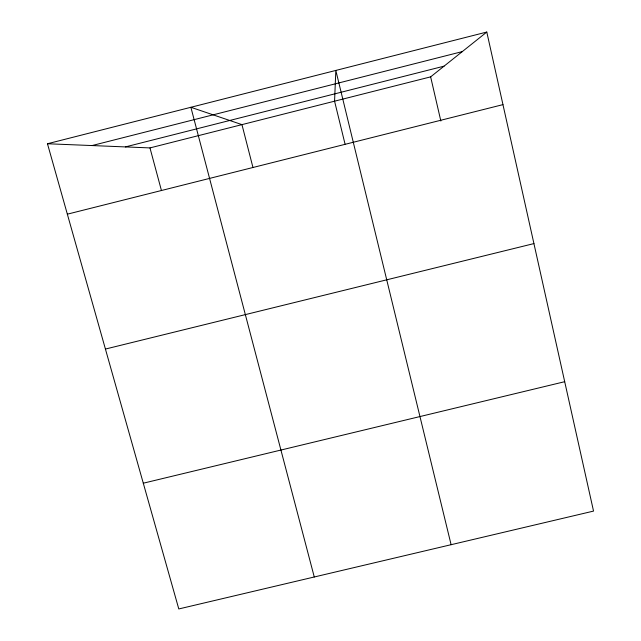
<?xml version="1.0" encoding="UTF-8"?>
<svg xmlns="http://www.w3.org/2000/svg" width="641" height="641" viewBox="0 0 641 641"><rect width="100%" height="100%" fill="white"/><g stroke="black" fill="none" stroke-linecap="round" stroke-linejoin="round"><path stroke-width="0.96" d="M47.466 143.752L149.97 147.911L430.64 76.864L486.791 32.05L593.534 511.093L178.791 608.95L47.466 143.752L486.791 32.05M92.04 145.563L462.297 51.601M125.396 146.917L444.045 66.167M67.345 214.174L502.961 104.627M105.428 349.057L533.929 243.588M143.296 483.202L564.705 381.699M149.97 147.911L161.364 190.233M314.274 576.988L190.882 107.287L241.953 124.626L252.891 167.221M345.05 144.105L334.57 101.182L335.828 70.43L451.112 544.698M430.64 76.864L440.856 121.029"/></g></svg>
